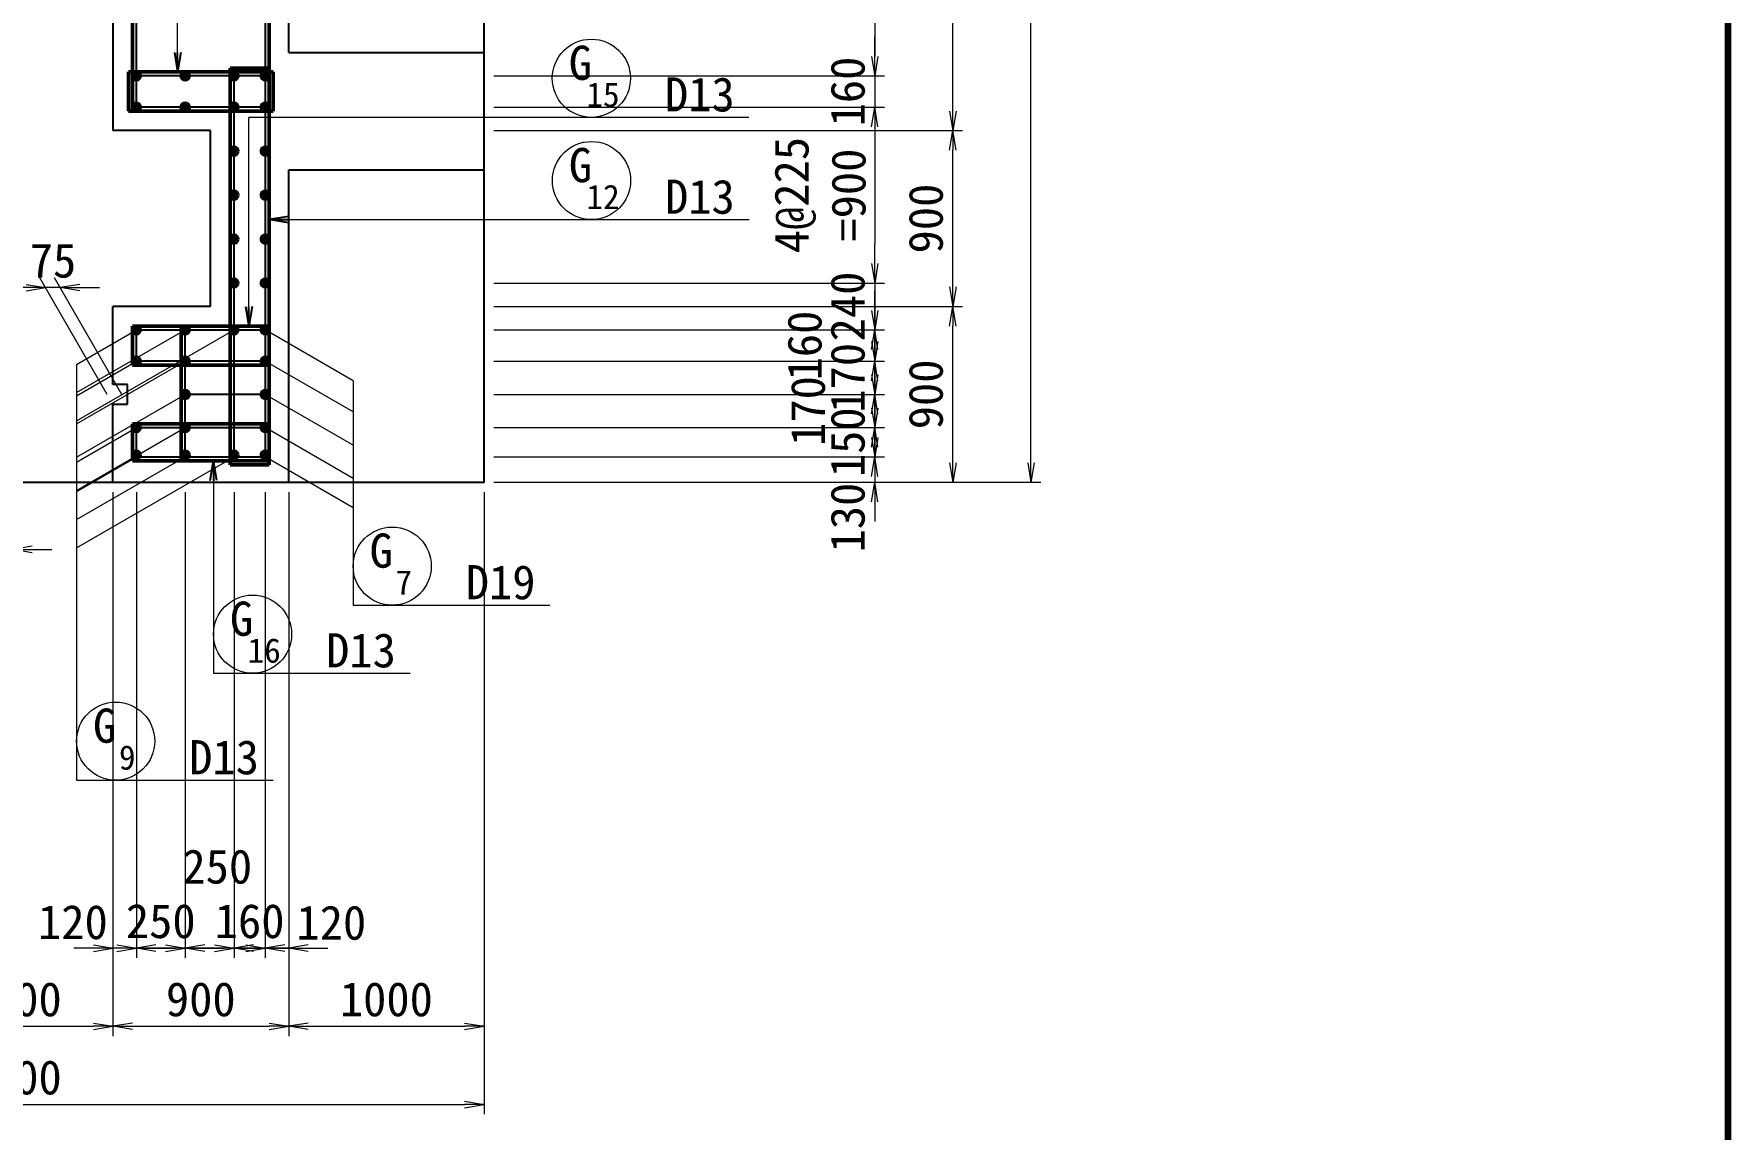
# Model space of a CAD drawing. Header units: millimetres. Extents: x 169470 to 758170, y -17820 to 11880.
# Drawn here: x 201821 to 210495, y -5894 to -289 of the extents above; entities that cross this region are included whole.
import ezdxf
from ezdxf.enums import TextEntityAlignment as Align

# ---------------------------------------------------------------- set-up
doc = ezdxf.new("R2010")
doc.units = ezdxf.units.MM
doc.header["$LTSCALE"] = 50
doc.header["$PDSIZE"] = 300
doc.layers.get('Defpoints').update_dxf_attribs({"color": 151})
for name, color, linetype, lineweight in [('D-STR', 1, 'Continuous', 25), ('D-STR-DIM', 7, 'Continuous', 13), ('D-STR-HTXT', 7, 'Continuous', 13), ('D-STR-STR1', 2, 'Continuous', 50), ('D-STR-STR2', 6, 'Continuous', 50), ('D-STR-TXT', 7, 'Continuous', 13), ('D-TTL', 2, 'Continuous', 140)]:
    doc.layers.add(name, color=color, linetype=linetype, lineweight=lineweight)
doc.styles.add('YOKO_GOTHIC', font='MS Gothic.ttf')
doc.dimstyles.new('S50', dxfattribs={"dimscale": 50, "dimtxt": 3.5, "dimasz": 2, "dimexe": 1, "dimexo": 1, "dimgap": 1, "dimtad": 1, "dimdec": 0, "dimzin": 1, "dimdsep": 46, "dimtxsty": 'YOKO_GOTHIC', "dimblk": 'OPEN', "dimcen": 0, "dimclrd": 256, "dimclre": 256, "dimclrt": 256, "dimaunit": 1, "dimadec": 3, "dimazin": 0, "dimtfac": 1, "dimtdec": 0, "dimtix": 1, "dimtmove": 2, "dimatfit": 3, "dimldrblk": 'OPEN', "dimfxl": 1, "dimlwd": -1, "dimlwe": -1, "dimarcsym": 2})

# ---------------------------------------------------------------- blocks, each defined once
blk = doc.blocks.new('0930-1')
at = {"layer": 'D-STR-STR2'}
for radius in [20, 10]:
    blk.add_circle((1654010.5, -311924.3), radius, dxfattribs=at)
blk = doc.blocks.new('_Open')
at = {"color": 0, "linetype": 'ByBlock', "lineweight": -2}
for p, q in [((-1, 0.167), (0, 0)), ((-1, -0.167), (0, 0)), ((0, 0), (-1, 0))]:
    blk.add_line(p, q, dxfattribs=at)
blk = doc.blocks.new('*D3230')
at = {"layer": 'D-STR-DIM', "transparency": 16777216}
for p, q in [((199325.6, -2633.7), (199325.6, -5817.7)), ((204125.6, -2633.7), (204125.6, -5817.7)), ((199425.6, -5767.7), (204025.6, -5767.7))]:
    blk.add_line(p, q, dxfattribs=at)
at = {"layer": 'Defpoints', "color": 0, "transparency": 16777216}
for p in [(199325.6, -2583.7), (204125.6, -2583.7), (204125.6, -5767.7)]:
    blk.add_point(p, dxfattribs=at)
at = {"layer": 'D-STR-DIM', "transparency": 16777216, "xscale": 100, "yscale": 100, "zscale": 100, "rotation": 180}
blk.add_blockref('_Open', (199325.6, -5767.7), dxfattribs=at)
at = {"layer": 'D-STR-DIM', "transparency": 16777216, "xscale": 100, "yscale": 100, "zscale": 100}
blk.add_blockref('_Open', (204125.6, -5767.7), dxfattribs=at)
at = {"layer": 'D-STR-DIM', "transparency": 16777216, "insert": (201725.6, -5630.2), "char_height": 175, "attachment_point": 5, "style": 'YOKO_GOTHIC'}
blk.add_mtext('4800', dxfattribs=at)
blk = doc.blocks.new('*D3233')
at = {"layer": 'D-STR-DIM', "transparency": 16777216}
for p, q in [((201225.6, -2633.7), (201225.6, -5417.7)), ((202225.6, -2633.7), (202225.6, -5417.7)), ((201325.6, -5367.7), (202125.6, -5367.7))]:
    blk.add_line(p, q, dxfattribs=at)
at = {"layer": 'Defpoints', "color": 0, "transparency": 16777216}
for p in [(201225.6, -2583.7), (202225.6, -2583.7), (202225.6, -5367.7)]:
    blk.add_point(p, dxfattribs=at)
at = {"layer": 'D-STR-DIM', "transparency": 16777216, "xscale": 100, "yscale": 100, "zscale": 100, "rotation": 180}
blk.add_blockref('_Open', (201225.6, -5367.7), dxfattribs=at)
at = {"layer": 'D-STR-DIM', "transparency": 16777216, "xscale": 100, "yscale": 100, "zscale": 100}
blk.add_blockref('_Open', (202225.6, -5367.7), dxfattribs=at)
at = {"layer": 'D-STR-DIM', "transparency": 16777216, "insert": (201725.6, -5230.2), "char_height": 175, "attachment_point": 5, "style": 'YOKO_GOTHIC'}
blk.add_mtext('1000', dxfattribs=at)
blk = doc.blocks.new('*D3234')
at = {"layer": 'D-STR-DIM', "transparency": 16777216}
for p, q in [((202225.6, -2633.7), (202225.6, -5417.7)), ((203125.6, -2633.7), (203125.6, -5417.7)), ((202325.6, -5367.7), (203025.6, -5367.7))]:
    blk.add_line(p, q, dxfattribs=at)
at = {"layer": 'Defpoints', "color": 0, "transparency": 16777216}
for p in [(202225.6, -2583.7), (203125.6, -2583.7), (203125.6, -5367.7)]:
    blk.add_point(p, dxfattribs=at)
at = {"layer": 'D-STR-DIM', "transparency": 16777216, "xscale": 100, "yscale": 100, "zscale": 100, "rotation": 180}
blk.add_blockref('_Open', (202225.6, -5367.7), dxfattribs=at)
at = {"layer": 'D-STR-DIM', "transparency": 16777216, "xscale": 100, "yscale": 100, "zscale": 100}
blk.add_blockref('_Open', (203125.6, -5367.7), dxfattribs=at)
at = {"layer": 'D-STR-DIM', "transparency": 16777216, "insert": (202675.6, -5230.2), "char_height": 175, "attachment_point": 5, "style": 'YOKO_GOTHIC'}
blk.add_mtext('900', dxfattribs=at)
blk = doc.blocks.new('*D3235')
at = {"layer": 'D-STR-DIM', "transparency": 16777216}
for p, q in [((203125.6, -2633.7), (203125.6, -5417.7)), ((204125.6, -2633.7), (204125.6, -5417.7)), ((203225.6, -5367.7), (204025.6, -5367.7))]:
    blk.add_line(p, q, dxfattribs=at)
at = {"layer": 'Defpoints', "color": 0, "transparency": 16777216}
for p in [(203125.6, -2583.7), (204125.6, -2583.7), (204125.6, -5367.7)]:
    blk.add_point(p, dxfattribs=at)
at = {"layer": 'D-STR-DIM', "transparency": 16777216, "xscale": 100, "yscale": 100, "zscale": 100, "rotation": 180}
blk.add_blockref('_Open', (203125.6, -5367.7), dxfattribs=at)
at = {"layer": 'D-STR-DIM', "transparency": 16777216, "xscale": 100, "yscale": 100, "zscale": 100}
blk.add_blockref('_Open', (204125.6, -5367.7), dxfattribs=at)
at = {"layer": 'D-STR-DIM', "transparency": 16777216, "insert": (203625.6, -5230.2), "char_height": 175, "attachment_point": 5, "style": 'YOKO_GOTHIC'}
blk.add_mtext('1000', dxfattribs=at)
blk = doc.blocks.new('*D3241')
at = {"layer": 'D-STR-DIM', "transparency": 16777216}
for p, q in [((203005.6, -2633.7), (203005.6, -5017.7)), ((203125.6, -2633.7), (203125.6, -5017.7)), ((202905.6, -4967.7), (202805.6, -4967.7)), ((203125.6, -4967.7), (203005.6, -4967.7)), ((203225.6, -4967.7), (203325.6, -4967.7))]:
    blk.add_line(p, q, dxfattribs=at)
at = {"layer": 'Defpoints', "color": 0, "transparency": 16777216}
for p in [(203005.6, -2583.7), (203125.6, -2583.7), (203005.6, -4967.7)]:
    blk.add_point(p, dxfattribs=at)
at = {"layer": 'D-STR-DIM', "transparency": 16777216, "xscale": 100, "yscale": 100, "zscale": 100}
blk.add_blockref('_Open', (203005.6, -4967.7), dxfattribs=at)
at = {"layer": 'D-STR-DIM', "transparency": 16777216, "xscale": 100, "yscale": 100, "zscale": 100, "rotation": 180}
blk.add_blockref('_Open', (203125.6, -4967.7), dxfattribs=at)
at = {"layer": 'D-STR-DIM', "transparency": 16777216, "insert": (203343.9, -4838.2), "char_height": 175, "attachment_point": 5, "style": 'YOKO_GOTHIC'}
blk.add_mtext('120', dxfattribs=at)
blk = doc.blocks.new('*D3242')
at = {"layer": 'D-STR-DIM', "transparency": 16777216}
for p, q in [((202845.6, -2633.7), (202845.6, -5017.7)), ((203005.6, -2633.7), (203005.6, -5017.7)), ((202745.6, -4967.7), (202645.6, -4967.7)), ((203005.6, -4967.7), (202845.6, -4967.7)), ((203105.6, -4967.7), (203205.6, -4967.7))]:
    blk.add_line(p, q, dxfattribs=at)
at = {"layer": 'Defpoints', "color": 0, "transparency": 16777216}
for p in [(202845.6, -2583.7), (203005.6, -2583.7), (202845.6, -4967.7)]:
    blk.add_point(p, dxfattribs=at)
at = {"layer": 'D-STR-DIM', "transparency": 16777216, "xscale": 100, "yscale": 100, "zscale": 100}
blk.add_blockref('_Open', (202845.6, -4967.7), dxfattribs=at)
at = {"layer": 'D-STR-DIM', "transparency": 16777216, "xscale": 100, "yscale": 100, "zscale": 100, "rotation": 180}
blk.add_blockref('_Open', (203005.6, -4967.7), dxfattribs=at)
at = {"layer": 'D-STR-DIM', "transparency": 16777216, "insert": (202925.6, -4830.2), "char_height": 175, "attachment_point": 5, "style": 'YOKO_GOTHIC'}
blk.add_mtext('160', dxfattribs=at)
blk = doc.blocks.new('*D3243')
at = {"layer": 'D-STR-DIM', "transparency": 16777216}
for p, q in [((202595.6, -2633.7), (202595.6, -5017.7)), ((202845.6, -2633.7), (202845.6, -5017.7)), ((202495.6, -4967.7), (202395.6, -4967.7)), ((202845.6, -4967.7), (202595.6, -4967.7)), ((202945.6, -4967.7), (203045.6, -4967.7))]:
    blk.add_line(p, q, dxfattribs=at)
at = {"layer": 'Defpoints', "color": 0, "transparency": 16777216}
for p in [(202595.6, -2583.7), (202845.6, -2583.7), (202595.6, -4967.7)]:
    blk.add_point(p, dxfattribs=at)
at = {"layer": 'D-STR-DIM', "transparency": 16777216, "xscale": 100, "yscale": 100, "zscale": 100}
blk.add_blockref('_Open', (202595.6, -4967.7), dxfattribs=at)
at = {"layer": 'D-STR-DIM', "transparency": 16777216, "xscale": 100, "yscale": 100, "zscale": 100, "rotation": 180}
blk.add_blockref('_Open', (202845.6, -4967.7), dxfattribs=at)
at = {"layer": 'D-STR-DIM', "transparency": 16777216, "insert": (202759.9, -4551.2), "char_height": 175, "attachment_point": 5, "style": 'YOKO_GOTHIC'}
blk.add_mtext('250', dxfattribs=at)
blk = doc.blocks.new('*D3244')
at = {"layer": 'D-STR-DIM', "transparency": 16777216}
for p, q in [((202345.6, -2633.7), (202345.6, -5017.7)), ((202595.6, -2633.7), (202595.6, -5017.7)), ((202245.6, -4967.7), (202145.6, -4967.7)), ((202595.6, -4967.7), (202345.6, -4967.7)), ((202695.6, -4967.7), (202795.6, -4967.7))]:
    blk.add_line(p, q, dxfattribs=at)
at = {"layer": 'Defpoints', "color": 0, "transparency": 16777216}
for p in [(202345.6, -2583.7), (202595.6, -2583.7), (202345.6, -4967.7)]:
    blk.add_point(p, dxfattribs=at)
at = {"layer": 'D-STR-DIM', "transparency": 16777216, "xscale": 100, "yscale": 100, "zscale": 100}
blk.add_blockref('_Open', (202345.6, -4967.7), dxfattribs=at)
at = {"layer": 'D-STR-DIM', "transparency": 16777216, "xscale": 100, "yscale": 100, "zscale": 100, "rotation": 180}
blk.add_blockref('_Open', (202595.6, -4967.7), dxfattribs=at)
at = {"layer": 'D-STR-DIM', "transparency": 16777216, "insert": (202470.6, -4830.2), "char_height": 175, "attachment_point": 5, "style": 'YOKO_GOTHIC'}
blk.add_mtext('250', dxfattribs=at)
blk = doc.blocks.new('*D3245')
at = {"layer": 'D-STR-DIM', "transparency": 16777216}
for p, q in [((202225.6, -2633.7), (202225.6, -5017.7)), ((202345.6, -2633.7), (202345.6, -5017.7)), ((202125.6, -4967.7), (202025.6, -4967.7)), ((202345.6, -4967.7), (202225.6, -4967.7)), ((202445.6, -4967.7), (202545.6, -4967.7))]:
    blk.add_line(p, q, dxfattribs=at)
at = {"layer": 'Defpoints', "color": 0, "transparency": 16777216}
for p in [(202225.6, -2583.7), (202345.6, -2583.7), (202225.6, -4967.7)]:
    blk.add_point(p, dxfattribs=at)
at = {"layer": 'D-STR-DIM', "transparency": 16777216, "xscale": 100, "yscale": 100, "zscale": 100}
blk.add_blockref('_Open', (202225.6, -4967.7), dxfattribs=at)
at = {"layer": 'D-STR-DIM', "transparency": 16777216, "xscale": 100, "yscale": 100, "zscale": 100, "rotation": 180}
blk.add_blockref('_Open', (202345.6, -4967.7), dxfattribs=at)
at = {"layer": 'D-STR-DIM', "transparency": 16777216, "insert": (202020.9, -4835.2), "char_height": 175, "attachment_point": 5, "style": 'YOKO_GOTHIC'}
blk.add_mtext('120', dxfattribs=at)
blk = doc.blocks.new('*D3246')
at = {"layer": 'D-STR-DIM', "transparency": 16777216}
for p, q in [((204175.6, 4316.6), (206975.6, 4316.6)), ((206925.6, -2483.7), (206925.6, 4216.6)), ((204175.6, -2583.7), (206975.6, -2583.7))]:
    blk.add_line(p, q, dxfattribs=at)
at = {"layer": 'Defpoints', "color": 0, "transparency": 16777216}
for p in [(204125.6, 4316.6), (206925.6, 4316.6), (204125.6, -2583.7)]:
    blk.add_point(p, dxfattribs=at)
at = {"layer": 'D-STR-DIM', "transparency": 16777216, "xscale": 100, "yscale": 100, "zscale": 100}
for p, rotation in [((206925.6, 4316.6), 90), ((206925.6, -2583.7), 270)]:
    blk.add_blockref('_Open', p, dxfattribs=dict(at, rotation=rotation))
at = {"layer": 'D-STR-DIM', "transparency": 16777216, "insert": (206788.1, 866.4), "char_height": 175, "attachment_point": 5, "rotation": 90, "style": 'YOKO_GOTHIC'}
blk.add_mtext('6900', dxfattribs=at)
blk = doc.blocks.new('*D3247')
at = {"layer": 'D-STR-DIM', "transparency": 16777216}
for p, q in [((204175.6, -1683.7), (206575.6, -1683.7)), ((206525.6, -2483.7), (206525.6, -1783.7)), ((204175.6, -2583.7), (206575.6, -2583.7))]:
    blk.add_line(p, q, dxfattribs=at)
at = {"layer": 'Defpoints', "color": 0, "transparency": 16777216}
for p in [(204125.6, -1683.7), (206525.6, -1683.7), (204125.6, -2583.7)]:
    blk.add_point(p, dxfattribs=at)
at = {"layer": 'D-STR-DIM', "transparency": 16777216, "xscale": 100, "yscale": 100, "zscale": 100}
for p, rotation in [((206525.6, -1683.7), 90), ((206525.6, -2583.7), 270)]:
    blk.add_blockref('_Open', p, dxfattribs=dict(at, rotation=rotation))
at = {"layer": 'D-STR-DIM', "transparency": 16777216, "insert": (206388.1, -2133.7), "char_height": 175, "attachment_point": 5, "rotation": 90, "style": 'YOKO_GOTHIC'}
blk.add_mtext('900', dxfattribs=at)
blk = doc.blocks.new('*D3303')
at = {"layer": 'D-STR-DIM', "transparency": 16777216}
for p, q in [((204175.6, -783.7), (206575.6, -783.7)), ((206525.6, -1583.7), (206525.6, -883.7)), ((204175.6, -1683.7), (206575.6, -1683.7))]:
    blk.add_line(p, q, dxfattribs=at)
at = {"layer": 'Defpoints', "color": 0, "transparency": 16777216}
for p in [(204125.6, -783.7), (206525.6, -783.7), (204125.6, -1683.7)]:
    blk.add_point(p, dxfattribs=at)
at = {"layer": 'D-STR-DIM', "transparency": 16777216, "xscale": 100, "yscale": 100, "zscale": 100}
for p, rotation in [((206525.6, -783.7), 90), ((206525.6, -1683.7), 270)]:
    blk.add_blockref('_Open', p, dxfattribs=dict(at, rotation=rotation))
at = {"layer": 'D-STR-DIM', "transparency": 16777216, "insert": (206388.1, -1233.7), "char_height": 175, "attachment_point": 5, "rotation": 90, "style": 'YOKO_GOTHIC'}
blk.add_mtext('900', dxfattribs=at)
blk = doc.blocks.new('*D3304')
at = {"layer": 'D-STR-DIM', "transparency": 16777216}
for p, q in [((204175.6, 3816.6), (206575.6, 3816.6)), ((206525.6, -683.7), (206525.6, 3716.6)), ((204175.6, -783.7), (206575.6, -783.7))]:
    blk.add_line(p, q, dxfattribs=at)
at = {"layer": 'Defpoints', "color": 0, "transparency": 16777216}
for p in [(204125.6, 3816.6), (206525.6, 3816.6), (204125.6, -783.7)]:
    blk.add_point(p, dxfattribs=at)
at = {"layer": 'D-STR-DIM', "transparency": 16777216, "xscale": 100, "yscale": 100, "zscale": 100}
for p, rotation in [((206525.6, 3816.6), 90), ((206525.6, -783.7), 270)]:
    blk.add_blockref('_Open', p, dxfattribs=dict(at, rotation=rotation))
at = {"layer": 'D-STR-DIM', "transparency": 16777216, "insert": (206388.1, 1516.4), "char_height": 175, "attachment_point": 5, "rotation": 90, "style": 'YOKO_GOTHIC'}
blk.add_mtext('4600', dxfattribs=at)
blk = doc.blocks.new('*D3306')
at = {"layer": 'D-STR-DIM', "transparency": 16777216}
for p, q in [((204175.6, 3496.6), (206175.6, 3496.6)), ((206125.6, 3396.6), (206125.6, -403.7)), ((204175.6, -503.7), (206175.6, -503.7))]:
    blk.add_line(p, q, dxfattribs=at)
at = {"layer": 'Defpoints', "color": 0, "transparency": 16777216}
for p in [(204125.6, 3496.6), (204125.6, -503.7), (206125.6, -503.7)]:
    blk.add_point(p, dxfattribs=at)
at = {"layer": 'D-STR-DIM', "transparency": 16777216, "xscale": 100, "yscale": 100, "zscale": 100}
for p, rotation in [((206125.6, 3496.6), 90), ((206125.6, -503.7), 270)]:
    blk.add_blockref('_Open', p, dxfattribs=dict(at, rotation=rotation))
at = {"layer": 'D-STR-DIM', "transparency": 16777216, "insert": (205978.8, 1496.4), "char_height": 175, "attachment_point": 5, "rotation": 90, "style": 'YOKO_GOTHIC'}
blk.add_mtext('16@250=4000', dxfattribs=at)
blk = doc.blocks.new('*D3307')
at = {"layer": 'D-STR-DIM', "transparency": 16777216}
for p, q in [((206125.6, -403.7), (206125.6, -303.7)), ((204175.6, -503.7), (206175.6, -503.7)), ((206125.6, -503.7), (206125.6, -663.7)), ((204175.6, -663.7), (206175.6, -663.7)), ((206125.6, -763.7), (206125.6, -863.7))]:
    blk.add_line(p, q, dxfattribs=at)
at = {"layer": 'Defpoints', "color": 0, "transparency": 16777216}
for p in [(204125.6, -503.7), (204125.6, -663.7), (206125.6, -663.7)]:
    blk.add_point(p, dxfattribs=at)
at = {"layer": 'D-STR-DIM', "transparency": 16777216, "xscale": 100, "yscale": 100, "zscale": 100}
for p, rotation in [((206125.6, -503.7), 270), ((206125.6, -663.7), 90)]:
    blk.add_blockref('_Open', p, dxfattribs=dict(at, rotation=rotation))
at = {"layer": 'D-STR-DIM', "transparency": 16777216, "insert": (205988.1, -583.7), "char_height": 175, "attachment_point": 5, "rotation": 90, "style": 'YOKO_GOTHIC'}
blk.add_mtext('160', dxfattribs=at)
blk = doc.blocks.new('*D3308')
at = {"layer": 'D-STR-DIM', "transparency": 16777216}
for p, q in [((206125.6, -1463.7), (206125.6, -1363.7)), ((204175.6, -1563.7), (206175.6, -1563.7)), ((206125.6, -1563.7), (206125.6, -1803.7)), ((204175.6, -1803.7), (206175.6, -1803.7)), ((206125.6, -1903.7), (206125.6, -2003.7))]:
    blk.add_line(p, q, dxfattribs=at)
at = {"layer": 'Defpoints', "color": 0, "transparency": 16777216}
for p in [(204125.6, -1563.7), (204125.6, -1803.7), (206125.6, -1803.7)]:
    blk.add_point(p, dxfattribs=at)
at = {"layer": 'D-STR-DIM', "transparency": 16777216, "xscale": 100, "yscale": 100, "zscale": 100}
for p, rotation in [((206125.6, -1563.7), 270), ((206125.6, -1803.7), 90)]:
    blk.add_blockref('_Open', p, dxfattribs=dict(at, rotation=rotation))
at = {"layer": 'D-STR-DIM', "transparency": 16777216, "insert": (205988.1, -1683.7), "char_height": 175, "attachment_point": 5, "rotation": 90, "style": 'YOKO_GOTHIC'}
blk.add_mtext('240', dxfattribs=at)
blk = doc.blocks.new('*D3310')
at = {"layer": 'D-STR-DIM', "transparency": 16777216}
for p, q in [((204175.6, -663.7), (206175.6, -663.7)), ((206125.6, -763.7), (206125.6, -789.7)), ((206125.6, -1463.7), (206125.6, -1437.8)), ((204175.6, -1563.7), (206175.6, -1563.7))]:
    blk.add_line(p, q, dxfattribs=at)
at = {"layer": 'Defpoints', "color": 0, "transparency": 16777216}
for p in [(204125.6, -663.7), (206125.6, -663.7), (204125.6, -1563.7)]:
    blk.add_point(p, dxfattribs=at)
at = {"layer": 'D-STR-DIM', "transparency": 16777216, "xscale": 100, "yscale": 100, "zscale": 100}
for p, rotation in [((206125.6, -663.7), 90), ((206125.6, -1563.7), 270)]:
    blk.add_blockref('_Open', p, dxfattribs=dict(at, rotation=rotation))
at = {"layer": 'D-STR-DIM', "transparency": 16777216, "insert": (205846.8, -1113.7), "char_height": 175, "attachment_point": 5, "rotation": 90, "style": 'YOKO_GOTHIC'}
blk.add_mtext('4@225\\P=900', dxfattribs=at)
blk = doc.blocks.new('*D3311')
at = {"layer": 'D-STR-DIM', "transparency": 16777216}
for p, q in [((206125.6, -1703.7), (206125.6, -1603.7)), ((204175.6, -1803.7), (206175.6, -1803.7)), ((206125.6, -1803.7), (206125.6, -1963.7)), ((204175.6, -1963.7), (206175.6, -1963.7)), ((206125.6, -2063.7), (206125.6, -2163.7))]:
    blk.add_line(p, q, dxfattribs=at)
at = {"layer": 'Defpoints', "color": 0, "transparency": 16777216}
for p in [(204125.6, -1803.7), (204125.6, -1963.7), (206125.6, -1963.7)]:
    blk.add_point(p, dxfattribs=at)
at = {"layer": 'D-STR-DIM', "transparency": 16777216, "xscale": 100, "yscale": 100, "zscale": 100}
for p, rotation in [((206125.6, -1803.7), 270), ((206125.6, -1963.7), 90)]:
    blk.add_blockref('_Open', p, dxfattribs=dict(at, rotation=rotation))
at = {"layer": 'D-STR-DIM', "transparency": 16777216, "insert": (205767.4, -1883.7), "char_height": 175, "attachment_point": 5, "rotation": 90, "style": 'YOKO_GOTHIC'}
blk.add_mtext('160', dxfattribs=at)
blk = doc.blocks.new('*D3312')
at = {"layer": 'D-STR-DIM', "transparency": 16777216}
for p, q in [((206125.6, -2353.7), (206125.6, -2253.7)), ((204175.6, -2453.7), (206175.6, -2453.7)), ((206125.6, -2453.7), (206125.6, -2583.7)), ((204175.6, -2583.7), (206175.6, -2583.7)), ((206125.6, -2683.7), (206125.6, -2783.7))]:
    blk.add_line(p, q, dxfattribs=at)
at = {"layer": 'Defpoints', "color": 0, "transparency": 16777216}
for p in [(204125.6, -2453.7), (204125.6, -2583.7), (206125.6, -2583.7)]:
    blk.add_point(p, dxfattribs=at)
at = {"layer": 'D-STR-DIM', "transparency": 16777216, "xscale": 100, "yscale": 100, "zscale": 100}
for p, rotation in [((206125.6, -2453.7), 270), ((206125.6, -2583.7), 90)]:
    blk.add_blockref('_Open', p, dxfattribs=dict(at, rotation=rotation))
at = {"layer": 'D-STR-DIM', "transparency": 16777216, "insert": (205988.1, -2764.2), "char_height": 175, "attachment_point": 5, "rotation": 90, "style": 'YOKO_GOTHIC'}
blk.add_mtext('130', dxfattribs=at)
blk = doc.blocks.new('*D3313')
at = {"layer": 'D-STR-DIM', "transparency": 16777216}
for p, q in [((206125.6, -1863.7), (206125.6, -1763.7)), ((204175.6, -1963.7), (206175.6, -1963.7)), ((206125.6, -1963.7), (206125.6, -2133.7)), ((204175.6, -2133.7), (206175.6, -2133.7)), ((206125.6, -2233.7), (206125.6, -2333.7))]:
    blk.add_line(p, q, dxfattribs=at)
at = {"layer": 'Defpoints', "color": 0, "transparency": 16777216}
for p in [(204125.6, -1963.7), (204125.6, -2133.7), (206125.6, -2133.7)]:
    blk.add_point(p, dxfattribs=at)
at = {"layer": 'D-STR-DIM', "transparency": 16777216, "xscale": 100, "yscale": 100, "zscale": 100}
for p, rotation in [((206125.6, -1963.7), 270), ((206125.6, -2133.7), 90)]:
    blk.add_blockref('_Open', p, dxfattribs=dict(at, rotation=rotation))
at = {"layer": 'D-STR-DIM', "transparency": 16777216, "insert": (205988.1, -2048.7), "char_height": 175, "attachment_point": 5, "rotation": 90, "style": 'YOKO_GOTHIC'}
blk.add_mtext('170', dxfattribs=at)
blk = doc.blocks.new('*D3314')
at = {"layer": 'D-STR-DIM', "transparency": 16777216}
for p, q in [((206125.6, -2033.7), (206125.6, -1933.7)), ((204175.6, -2133.7), (206175.6, -2133.7)), ((206125.6, -2133.7), (206125.6, -2303.7)), ((204175.6, -2303.7), (206175.6, -2303.7)), ((206125.6, -2403.7), (206125.6, -2503.7))]:
    blk.add_line(p, q, dxfattribs=at)
at = {"layer": 'Defpoints', "color": 0, "transparency": 16777216}
for p in [(204125.6, -2133.7), (204125.6, -2303.7), (206125.6, -2303.7)]:
    blk.add_point(p, dxfattribs=at)
at = {"layer": 'D-STR-DIM', "transparency": 16777216, "xscale": 100, "yscale": 100, "zscale": 100}
for p, rotation in [((206125.6, -2133.7), 270), ((206125.6, -2303.7), 90)]:
    blk.add_blockref('_Open', p, dxfattribs=dict(at, rotation=rotation))
at = {"layer": 'D-STR-DIM', "transparency": 16777216, "insert": (205784.9, -2218.7), "char_height": 175, "attachment_point": 5, "rotation": 90, "style": 'YOKO_GOTHIC'}
blk.add_mtext('170', dxfattribs=at)
blk = doc.blocks.new('*D3315')
at = {"layer": 'D-STR-DIM', "transparency": 16777216}
for p, q in [((206125.6, -2203.7), (206125.6, -2103.7)), ((204175.6, -2303.7), (206175.6, -2303.7)), ((206125.6, -2303.7), (206125.6, -2453.7)), ((204175.6, -2453.7), (206175.6, -2453.7)), ((206125.6, -2553.7), (206125.6, -2653.7))]:
    blk.add_line(p, q, dxfattribs=at)
at = {"layer": 'Defpoints', "color": 0, "transparency": 16777216}
for p in [(204125.6, -2303.7), (204125.6, -2453.7), (206125.6, -2453.7)]:
    blk.add_point(p, dxfattribs=at)
at = {"layer": 'D-STR-DIM', "transparency": 16777216, "xscale": 100, "yscale": 100, "zscale": 100}
for p, rotation in [((206125.6, -2303.7), 270), ((206125.6, -2453.7), 90)]:
    blk.add_blockref('_Open', p, dxfattribs=dict(at, rotation=rotation))
at = {"layer": 'D-STR-DIM', "transparency": 16777216, "insert": (205988.1, -2378.7), "char_height": 175, "attachment_point": 5, "rotation": 90, "style": 'YOKO_GOTHIC'}
blk.add_mtext('150', dxfattribs=at)
blk = doc.blocks.new('*D3332')
at = {"layer": 'D-STR-DIM', "transparency": 16777216}
for p, q in [((202196.8, -2133.7), (201852.4, -1537.3)), ((202271.8, -2133.7), (201927.4, -1537.3)), ((201781.3, -1587.3), (201681.3, -1587.3)), ((201956.3, -1587.3), (201881.3, -1587.3)), ((202056.3, -1587.3), (202156.3, -1587.3))]:
    blk.add_line(p, q, dxfattribs=at)
at = {"layer": 'Defpoints', "color": 0, "transparency": 16777216}
for p in [(201881.3, -1587.3), (202225.6, -2183.7), (202300.6, -2183.7)]:
    blk.add_point(p, dxfattribs=at)
at = {"layer": 'D-STR-DIM', "transparency": 16777216, "xscale": 100, "yscale": 100, "zscale": 100}
blk.add_blockref('_Open', (201881.3, -1587.3), dxfattribs=at)
at = {"layer": 'D-STR-DIM', "transparency": 16777216, "xscale": 100, "yscale": 100, "zscale": 100, "rotation": 180}
blk.add_blockref('_Open', (201956.3, -1587.3), dxfattribs=at)
at = {"layer": 'D-STR-DIM', "transparency": 16777216, "insert": (201918.8, -1449.8), "char_height": 175, "attachment_point": 5, "style": 'YOKO_GOTHIC'}
blk.add_mtext('75', dxfattribs=at)
blk = doc.blocks.new('*D3333')
at = {"layer": 'D-STR-DIM', "transparency": 16777216}
for p, q in [((201179.5, -2133.7), (201666.4, -2977)), ((201254.5, -2133.7), (201741.4, -2977)), ((201537.5, -2927), (201437.5, -2927)), ((201637.5, -2927), (201712.5, -2927)), ((201812.5, -2927), (201912.5, -2927))]:
    blk.add_line(p, q, dxfattribs=at)
at = {"layer": 'Defpoints', "color": 0, "transparency": 16777216}
for p in [(201150.6, -2083.7), (201225.6, -2083.7), (201712.5, -2927)]:
    blk.add_point(p, dxfattribs=at)
at = {"layer": 'D-STR-DIM', "transparency": 16777216, "xscale": 100, "yscale": 100, "zscale": 100}
blk.add_blockref('_Open', (201637.5, -2927), dxfattribs=at)
at = {"layer": 'D-STR-DIM', "transparency": 16777216, "xscale": 100, "yscale": 100, "zscale": 100, "rotation": 180}
blk.add_blockref('_Open', (201712.5, -2927), dxfattribs=at)
at = {"layer": 'D-STR-DIM', "transparency": 16777216, "insert": (201590.1, -2789.5), "char_height": 175, "attachment_point": 5, "style": 'YOKO_GOTHIC'}
blk.add_mtext('75', dxfattribs=at)

msp = doc.modelspace()

# ---------------------------------------------------------------- linework, layer by layer
at = {"layer": 'D-STR'}
for p, q in [((203125.62, -383.73), (203125.62, 4316.57)), ((204125.62, -2583.73), (204125.62, 4316.57)), ((202225.62, 3816.57), (202225.62, -783.73)), ((203125.62, -383.73), (204125.62, -383.73)), ((202725.62, -783.73), (202225.62, -783.73)), ((202725.62, -1683.73), (202725.62, -783.73)), ((203125.62, -983.73), (204125.62, -983.73)), ((203125.62, -2583.73), (203125.62, -983.73)), ((202225.62, -2083.73), (202225.62, -1683.73)), ((202725.62, -1683.73), (202225.62, -1683.73)), ((202300.62, -2083.73), (202225.62, -2083.73)), ((202300.62, -2183.73), (202300.62, -2083.73)), ((202225.62, -2583.73), (202225.62, -2183.73)), ((202225.62, -2183.73), (202300.62, -2183.73)), ((204125.62, -2583.73), (199325.62, -2583.73))]:
    msp.add_line(p, q, dxfattribs=at)
at = {"layer": 'D-STR-DIM'}
msp.add_line((206125.62, -863.73), (206125.62, -1363.73), dxfattribs=at)
at = {"layer": 'D-STR-HTXT'}
for p, q in [((205481.63, -715.86), (202921.62, -715.86)), ((204475.62, -1239.33), (205482.19, -1239.33)), ((202039.68, -1980.36), (202345.62, -1803.73)), ((202039.68, -2124.7), (202595.62, -1803.73)), ((202039.68, -2269.03), (202845.62, -1803.73)), ((203455.54, -2063.49), (203005.62, -1803.73)), ((202039.68, -2140.36), (202345.62, -1963.73)), ((202039.68, -2284.7), (202595.62, -1963.73)), ((202039.68, -1980.36), (202039.68, -4108.12)), ((203455.54, -2223.49), (203005.62, -1963.73)), ((203455.54, -2063.49), (203455.54, -3212.3)), ((202039.68, -2454.7), (202595.62, -2133.73)), ((203455.54, -2393.49), (203005.62, -2133.73)), ((202039.68, -2624.7), (202595.62, -2303.73)), ((202039.68, -2480.36), (202345.62, -2303.73)), ((203455.54, -2563.49), (203005.62, -2303.73)), ((202039.68, -2630.36), (202345.62, -2453.73)), ((202039.68, -2774.7), (202595.62, -2453.73)), ((202039.68, -2919.03), (202845.62, -2453.73)), ((203455.54, -2713.49), (203005.62, -2453.73)), ((203455.54, -3212.3), (204462.11, -3212.3)), ((202740.61, -3560.72), (203747.17, -3560.72)), ((202039.68, -4108.12), (203046.25, -4108.12))]:
    msp.add_line(p, q, dxfattribs=at)
for centre in [(204675.07, -515.86), (204675.62, -1039.33), (203655.54, -3012.3), (202940.61, -3360.72), (202239.68, -3908.12)]:
    msp.add_circle(centre, 200, dxfattribs=at)
at = {"layer": 'D-STR-STR1'}
for p, q in [((203025.62, -2493.73), (203025.62, 4196.57)), ((202325.62, 3696.27), (202325.62, -683.73)), ((203045.62, -483.73), (202305.62, -483.73)), ((202305.62, -483.73), (202305.62, -683.73)), ((202825.62, -2493.73), (202825.62, -463.73)), ((203025.62, -463.73), (202825.62, -463.73)), ((203045.62, -683.73), (203045.62, -483.73)), ((203045.62, -683.73), (202305.62, -683.73)), ((203025.62, -1783.73), (202325.62, -1783.73)), ((202325.62, -1783.73), (202325.62, -1983.73)), ((202575.62, -2473.73), (202575.62, -1783.73)), ((202325.62, -1983.73), (203025.62, -1983.73)), ((202325.62, -2473.73), (202325.62, -2283.73)), ((202325.62, -2283.73), (203025.62, -2283.73)), ((203025.62, -2473.73), (202325.62, -2473.73)), ((203025.62, -2493.73), (202825.62, -2493.73))]:
    msp.add_line(p, q, dxfattribs=at)
at = {"layer": 'D-TTL'}
msp.add_lwpolyline([(170494.53, 10780), (170494.53, -16720), (210494.53, -16720), (210494.53, 10780)], close=True, dxfattribs=at)
at = {"layer": 'Defpoints'}
for p, q in [((203005.62, 4316.57), (203005.62, -2453.73)), ((202345.62, -663.73), (202345.62, 3696.27)), ((203005.62, -503.73), (202345.62, -503.73)), ((202845.62, -2453.73), (202845.62, -503.73)), ((203005.62, -663.73), (202345.62, -663.73)), ((202345.62, -1803.73), (203005.62, -1803.73)), ((202345.62, -1963.73), (202345.62, -1803.73)), ((202595.62, -2453.73), (202595.62, -1803.73)), ((203005.62, -1963.73), (202345.62, -1963.73)), ((203005.62, -2133.73), (202595.62, -2133.73)), ((202345.62, -2453.73), (202345.62, -2303.73)), ((202345.62, -2303.73), (203005.62, -2303.73)), ((202345.62, -2453.73), (203005.62, -2453.73))]:
    msp.add_line(p, q, dxfattribs=at)

# ---------------------------------------------------------------- block references
at = {"layer": 'D-STR-STR2', "rotation": 180}
for p in [(1856356.11, -312428.03), (1856606.11, -312428.03), (1856856.11, -312428.03), (1857016.11, -312428.03), (1856356.11, -312588.03), (1856606.11, -312588.03), (1856856.11, -312588.03), (1857016.11, -312588.03), (1856856.11, -312813.03), (1857016.11, -312813.03), (1856856.11, -313038.03), (1857016.11, -313038.03), (1856856.11, -313263.03), (1857016.11, -313263.03), (1856856.11, -313488.03), (1857016.11, -313488.03), (1856356.11, -313728.03), (1856606.11, -313728.03), (1856856.11, -313728.03), (1857016.11, -313728.03), (1856356.11, -313888.03), (1856606.11, -313888.03), (1857016.11, -313888.03), (1856606.11, -314058.03), (1857016.11, -314058.03), (1856356.11, -314228.03), (1856606.11, -314228.03), (1857016.11, -314228.03), (1856356.11, -314368.03), (1856606.11, -314368.03), (1856856.11, -314368.03), (1857016.11, -314368.03)]:
    msp.add_blockref('0930-1', p, dxfattribs=at)

# ---------------------------------------------------------------- texts
at = {"layer": 'D-STR-TXT', "style": 'YOKO_GOTHIC'}
for s, height, p in [('G', 175, (204618.8, -524.18)), ('15', 125, (204734.46, -661.98)), ('G', 175, (204619.35, -1047.65)), ('12', 125, (204735.01, -1185.45)), ('G', 175, (203599.27, -3020.61)), ('7', 125, (203714.93, -3158.42)), ('G', 175, (202884.33, -3369.04)), ('16', 125, (202999.99, -3506.84)), ('G', 175, (202183.41, -3916.44)), ('9', 125, (202299.07, -4054.24))]:
    msp.add_text(s, height=height, dxfattribs=at).set_placement(p, align=Align.CENTER)
for s, p in [('D13', (205051.59, -685.86)), ('D13', (205052.15, -1209.33)), ('D19', (204032.06, -3182.3)), ('D13', (203317.13, -3530.72)), ('D13', (202616.21, -4078.12))]:
    msp.add_text(s, height=175, dxfattribs=at).set_placement(p)

# ---------------------------------------------------------------- dimensions: what is measured, and where the dimension line sits
at = {"layer": 'D-STR-DIM'}
for base, p1, p2, angle, picture, middle in [((206925.62, 4316.57), (204125.62, -2583.73), (204125.62, 4316.57), 90, '*D3246', (206788.12, 866.42)), ((206525.62, 3816.57), (204125.62, -783.73), (204125.62, 3816.57), 90, '*D3304', (206388.12, 1516.42)), ((206125.62, -663.73), (204125.62, -503.73), (204125.62, -663.73), 90, '*D3307', (205988.12, -583.73)), ((206525.62, -783.73), (204125.62, -1683.73), (204125.62, -783.73), 90, '*D3303', (206388.12, -1233.73)), ((201881.29, -1587.33), (202300.62, -2183.73), (202225.62, -2183.73), 180, '*D3332', (201918.79, -1449.83)), ((206125.62, -1803.73), (204125.62, -1563.73), (204125.62, -1803.73), 90, '*D3308', (205988.12, -1683.73)), ((206525.62, -1683.73), (204125.62, -2583.73), (204125.62, -1683.73), 90, '*D3247', (206388.12, -2133.73)), ((206125.62, -2133.73), (204125.62, -1963.73), (204125.62, -2133.73), 270, '*D3313', (205988.12, -2048.73)), ((206125.62, -2453.73), (204125.62, -2303.73), (204125.62, -2453.73), 270, '*D3315', (205988.12, -2378.73)), ((202345.62, -4967.73), (202595.62, -2583.73), (202345.62, -2583.73), 180, '*D3244', (202470.62, -4830.23)), ((202845.62, -4967.73), (203005.62, -2583.73), (202845.62, -2583.73), 180, '*D3242', (202925.62, -4830.23))]:
    dim = msp.add_linear_dim(base=base, p1=p1, p2=p2, angle=angle, dimstyle='S50', dxfattribs=at)
    dim.commit()
    dim.dimension.update_dxf_attribs({"geometry": picture, "text_midpoint": middle})
dim = msp.add_linear_dim(base=(206125.62, -503.73), p1=(204125.62, 3496.57), p2=(204125.62, -503.73), angle=90, text='16@250=<>', dimstyle='S50', dxfattribs=at)
dim.commit()
dim.dimension.update_dxf_attribs({"geometry": '*D3306', "text_midpoint": (205978.8, 1496.42)})
dim = msp.add_linear_dim(base=(206125.62, -663.73), p1=(204125.62, -1563.73), p2=(204125.62, -663.73), angle=90, text='4@225\\P=<>', dimstyle='S50', dxfattribs=at)
dim.commit()
dim.dimension.update_dxf_attribs({"geometry": '*D3310', "text_midpoint": (205846.85, -1113.73), "dimtype": 160})
for base, p1, p2, angle, picture, middle in [((206125.62, -1963.73), (204125.62, -1803.73), (204125.62, -1963.73), 270, '*D3311', (205767.36, -1883.73)), ((206125.62, -2303.73), (204125.62, -2133.73), (204125.62, -2303.73), 270, '*D3314', (205784.93, -2218.73)), ((206125.62, -2583.73), (204125.62, -2453.73), (204125.62, -2583.73), 270, '*D3312', (205988.12, -2764.18)), ((202225.62, -4967.73), (202345.62, -2583.73), (202225.62, -2583.73), 180, '*D3245', (202020.9, -4835.24)), ((202595.62, -4967.73), (202845.62, -2583.73), (202595.62, -2583.73), 180, '*D3243', (202759.9, -4551.24)), ((203005.62, -4967.73), (203125.62, -2583.73), (203005.62, -2583.73), 180, '*D3241', (203343.9, -4838.24))]:
    dim = msp.add_linear_dim(base=base, p1=p1, p2=p2, angle=angle, dimstyle='S50', dxfattribs=at)
    dim.commit()
    dim.dimension.update_dxf_attribs({"geometry": picture, "text_midpoint": middle, "dimtype": 160})
dim = msp.add_linear_dim(base=(201712.5, -2927.01), p1=(201150.62, -2083.73), p2=(201225.62, -2083.73), dimstyle='S50', dxfattribs=at)
dim.commit()
dim.dimension.update_dxf_attribs({"geometry": '*D3333', "text_midpoint": (201590.14, -2789.51), "dimtype": 160})
for base, p1, p2, picture, middle in [((204125.62, -5767.73), (199325.62, -2583.73), (204125.62, -2583.73), '*D3230', (201725.62, -5630.23)), ((202225.62, -5367.73), (201225.62, -2583.73), (202225.62, -2583.73), '*D3233', (201725.62, -5230.23)), ((203125.62, -5367.73), (202225.62, -2583.73), (203125.62, -2583.73), '*D3234', (202675.62, -5230.23)), ((204125.62, -5367.73), (203125.62, -2583.73), (204125.62, -2583.73), '*D3235', (203625.62, -5230.23))]:
    dim = msp.add_linear_dim(base=base, p1=p1, p2=p2, dimstyle='S50', dxfattribs=at)
    dim.commit()
    dim.dimension.update_dxf_attribs({"geometry": picture, "text_midpoint": middle})

# ---------------------------------------------------------------- leaders
at = {"layer": 'D-STR-HTXT'}
for points in [[(202556.9, -483.73), (202556.87, -146.11)], [(202921.62, -1783.73), (202921.62, -715.86)], [(203025.62, -1239.33), (204475.62, -1239.33)], [(202740.61, -2473.73), (202740.61, -3560.72)]]:
    msp.add_leader(points, dimstyle='S50', dxfattribs=at)

doc.saveas('drawing.dxf')
